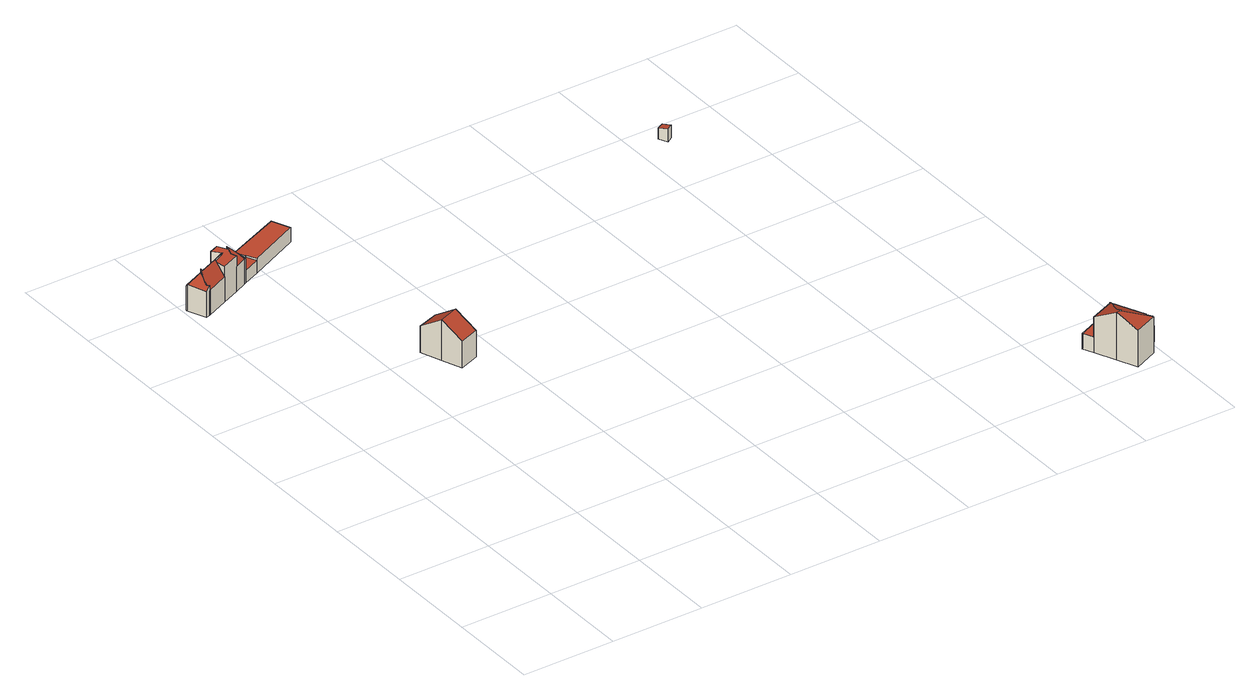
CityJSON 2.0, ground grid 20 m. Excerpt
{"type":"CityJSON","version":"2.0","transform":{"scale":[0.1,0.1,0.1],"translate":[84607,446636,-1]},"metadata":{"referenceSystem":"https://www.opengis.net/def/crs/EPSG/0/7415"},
"CityObjects":{
"building1":{"type":"Building","attributes":{"b3_bag_bag_overlap":0,"b3_bouwlagen":3,"b3_dak_type":"slanted","b3_h_dak_50p":3.06,"b3_h_dak_70p":6.43,"b3_h_dak_max":8.25,"b3_h_dak_min":2.54,"b3_h_maaiveld":-0.148,"b3_kas_warenhuis":false,"b3_mutatie_ahn3_ahn4":false,"b3_opp_buitenmuur":156.65,"b3_opp_dak_plat":79.75,"b3_opp_dak_schuin":78.61,"b3_opp_grond":128.08,"b3_opp_scheidingsmuur":188.68,"b3_reconstructie_onvolledig":false,"b3_rmse_lod12":2.62,"b3_rmse_lod13":0.883,"b3_rmse_lod22":0.222,"b3_val3dity_lod12":"[]","b3_val3dity_lod13":"[]","b3_val3dity_lod22":"[]","b3_volume_lod12":848.85,"b3_volume_lod13":699.45,"b3_volume_lod22":639.93,"geconstateerd":false,"oorspronkelijkbouwjaar":1910,"status":"Pand in gebruik"},"children":["building1-1"]},
"building1-1":{"type":"BuildingPart","parents":["building1"],"geometry":[{"type":"Solid","lod":"2.2","boundaries":[[[[0,1,2,3,4,5,6,7,8,9,10,11,12,13,14,15,16,17,18,19,20,21]],[[22,21,20,23]],[[24,0,21,22,25]],[[26,12,11,27,28]],[[28,27,29,30]],[[31,2,1,32]],[[33,14,13,34]],[[34,13,12,26]],[[35,36,37]],[[38,39,37]],[[40,41,42]],[[43,10,9,44]],[[45,6,5,46]],[[44,9,8,47]],[[48,3,2,31]],[[23,20,19,49]],[[50,47,8,7,51]],[[27,11,10,43]],[[52,53,17,16,54,55]],[[56,18,17,53]],[[57,4,3,48]],[[58,59,60]],[[49,61,60]],[[59,58,41,40]],[[62,45,63]],[[51,7,6,45,62]],[[61,49,19,18,56,64]],[[30,29,65,66]],[[66,65,15,14,33]],[[67,68,69]],[[70,71,69]],[[68,67,72]],[[25,22,71,70]],[[54,16,15,65]],[[46,73,74]],[[53,52,75]],[[73,46,5,4,57,76]],[[76,57,42]],[[64,56,36,35]],[[77,78,79]],[[80,81,47,50]],[[78,77,39,38]],[[32,1,0,24]],[[55,54,81,80]],[[66,33,34,26,28,30]],[[71,22,23,49,60,59,72,67,69]],[[79,63,45,46,74,77]],[[32,68,72,59,40,42,57,48,31]],[[36,56,53,75,38,37]],[[39,77,74,73,76,42,41,58,60,61,64,35,37]],[[55,80,50,51,62,63,79,78,38,75,52]],[[32,24,25,70,69,68]],[[81,54,65,29,27,43,44,47]]]],"semantics":{"surfaces":[{"type":"GroundSurface"},{"type":"WallSurface","on_footprint_edge":true},{"type":"WallSurface","on_footprint_edge":false},{"type":"RoofSurface"}],"values":[[0,1,1,1,2,1,1,1,2,2,2,1,1,1,1,1,1,1,1,1,1,2,2,2,2,1,1,2,1,2,2,2,2,1,2,2,1,2,2,2,2,2,1,2,3,3,3,3,3,3,3,3,3]]}}]},
"building2":{"type":"Building","attributes":{"b3_bag_bag_overlap":0,"b3_bouwlagen":3,"b3_dak_type":"slanted","b3_h_dak_50p":7.56,"b3_h_dak_70p":8.19,"b3_h_dak_max":9.05,"b3_h_dak_min":5.89,"b3_h_maaiveld":0.221,"b3_kas_warenhuis":false,"b3_mutatie_ahn3_ahn4":false,"b3_opp_buitenmuur":120.8,"b3_opp_dak_plat":0,"b3_opp_dak_schuin":51.52,"b3_opp_grond":43,"b3_opp_scheidingsmuur":68,"b3_reconstructie_onvolledig":false,"b3_rmse_lod12":1.04,"b3_rmse_lod13":1.04,"b3_rmse_lod22":0.0275,"b3_val3dity_lod12":"[]","b3_val3dity_lod13":"[]","b3_val3dity_lod22":"[]","b3_volume_lod12":338.7,"b3_volume_lod13":338.7,"b3_volume_lod22":312.88,"geconstateerd":false,"oorspronkelijkbouwjaar":1981,"status":"Pand in gebruik"},"children":["building2-1"]},
"building2-1":{"type":"BuildingPart","parents":["building2"],"geometry":[{"type":"Solid","lod":"2.2","boundaries":[[[[82,83,84,85,86,87]],[[88,85,84,89]],[[89,84,83,90]],[[91,82,87,92]],[[93,86,85,88]],[[92,87,86,93]],[[90,83,82,91]],[[93,88,89,90]],[[90,91,92,93]]]],"semantics":{"surfaces":[{"type":"GroundSurface"},{"type":"WallSurface","on_footprint_edge":true},{"type":"RoofSurface"}],"values":[[0,1,1,1,1,1,1,2,2]]}}]},
"building3":{"type":"Building","attributes":{"b3_bag_bag_overlap":0,"b3_bouwlagen":3,"b3_dak_type":"slanted","b3_h_dak_50p":8.61,"b3_h_dak_70p":9.24,"b3_h_dak_max":10.97,"b3_h_dak_min":3.89,"b3_h_maaiveld":0.692,"b3_kas_warenhuis":false,"b3_mutatie_ahn3_ahn4":false,"b3_opp_buitenmuur":165.03,"b3_opp_dak_plat":51.38,"b3_opp_dak_schuin":63.5,"b3_opp_grond":99.21,"b3_opp_scheidingsmuur":129.53,"b3_reconstructie_onvolledig":false,"b3_rmse_lod12":3.23,"b3_rmse_lod13":0.643,"b3_rmse_lod22":0.0993,"b3_val3dity_lod12":"[]","b3_val3dity_lod13":"[]","b3_val3dity_lod22":"[]","b3_volume_lod12":845.01,"b3_volume_lod13":657.83,"b3_volume_lod22":636.99,"geconstateerd":false,"oorspronkelijkbouwjaar":2000,"status":"Pand in gebruik"},"children":["building3-1"]},
"building3-1":{"type":"BuildingPart","parents":["building3"],"geometry":[{"type":"Solid","lod":"2.2","boundaries":[[[[94,95,96,97,98,99,100,101,102,103,104]],[[105,98,97,106]],[[107,95,94,108]],[[109,102,101,110]],[[111,103,102,109]],[[106,97,96,112]],[[113,114,112,115]],[[116,99,98,105]],[[117,100,99,116]],[[108,94,104,118]],[[110,101,100,117,119]],[[115,112,96,95,107]],[[118,104,103,111]],[[120,121,114,113]],[[122,123,124]],[[123,122,125]],[[119,117,121,120]],[[122,124,107,108,118,111]],[[123,125,113,115,107,124]],[[119,120,113,125,122,111,109,110]],[[121,117,116,105,106,112,114]]]],"semantics":{"surfaces":[{"type":"GroundSurface"},{"type":"WallSurface","on_footprint_edge":true},{"type":"WallSurface","on_footprint_edge":false},{"type":"RoofSurface"}],"values":[[0,1,1,1,1,1,2,1,1,1,1,1,1,2,2,2,2,3,3,3,3]]}}]},
"building4":{"type":"Building","attributes":{"b3_bag_bag_overlap":0,"b3_dak_type":"horizontal","b3_h_dak_50p":2.51,"b3_h_dak_70p":2.57,"b3_h_dak_max":2.71,"b3_h_dak_min":2.27,"b3_h_maaiveld":-0.116,"b3_kas_warenhuis":false,"b3_mutatie_ahn3_ahn4":false,"b3_opp_buitenmuur":13.17,"b3_opp_dak_plat":0,"b3_opp_dak_schuin":3.02,"b3_opp_grond":2.99,"b3_opp_scheidingsmuur":5.21,"b3_reconstructie_onvolledig":false,"b3_rmse_lod12":0.116,"b3_rmse_lod13":0.116,"b3_rmse_lod22":0.0416,"b3_val3dity_lod12":"[]","b3_val3dity_lod13":"[]","b3_val3dity_lod22":"[]","b3_volume_lod12":8.06,"b3_volume_lod13":8.06,"b3_volume_lod22":7.87,"geconstateerd":false,"oorspronkelijkbouwjaar":1981,"status":"Pand in gebruik"},"children":["building4-1"]},
"building4-1":{"type":"BuildingPart","parents":["building4"],"geometry":[{"type":"Solid","lod":"2.2","boundaries":[[[[126,127,128,129]],[[130,128,127,131]],[[132,129,128,130]],[[133,126,129,132]],[[131,127,126,133]],[[131,133,132,130]]]],"semantics":{"surfaces":[{"type":"GroundSurface"},{"type":"WallSurface","on_footprint_edge":true},{"type":"RoofSurface"}],"values":[[0,1,1,1,1,2]]}}]}
},
"vertices":[
[26,1139,9],[10,1179,9],[9,1182,9],[19,1186,9],[90,1218,9],[110,1227,9],[130,1235,9],[133,1237,9],[141,1219,9],[142,1216,9],[175,1231,9],[178,1232,9],[168,1253,9],[285,1302,9],[302,1263,9],[190,1212,9],[152,1195,9],[150,1194,9],[122,1181,9],[84,1164,9],[36,1143,9],[34,1142,9],[34,1142,63],[36,1143,63],[26,1139,65],[34,1142,75],[168,1253,40],[178,1232,36],[178,1232,40],[179,1233,36],[179,1233,40],[9,1182,62],[10,1179,66],[302,1263,40],[285,1302,40],[117,1193,88],[117,1193,79],[120,1202,88],[122,1207,92],[122,1207,88],[99,1197,92],[99,1197,88],[106,1203,88],[175,1231,36],[142,1216,36],[130,1235,63],[110,1227,63],[141,1219,36],[19,1186,62],[84,1164,63],[141,1219,62],[133,1237,62],[150,1194,66],[150,1194,63],[152,1195,36],[152,1195,62],[122,1181,63],[90,1218,63],[78,1187,88],[78,1187,92],[79,1184,88],[84,1164,87],[130,1235,66],[131,1233,66],[122,1181,87],[190,1212,36],[190,1212,40],[34,1170,96],[34,1170,88],[32,1154,78],[31,1147,74],[31,1147,71],[38,1169,92],[110,1227,88],[120,1210,88],[142,1199,73],[90,1218,89],[120,1209,88],[120,1209,93],[123,1211,88],[139,1218,65],[139,1218,36],
[321,827,12],[336,783,12],[352,739,12],[309,724,12],[293,767,12],[277,812,12],[309,724,70],[352,739,70],[336,783,100],[321,827,70],[277,812,69],[293,767,100],
[1327,5,17],[1308,48,17],[1288,93,17],[1278,115,17],[1358,150,17],[1400,58,17],[1373,46,17],[1371,45,17],[1377,31,17],[1375,30,17],[1378,28,17],[1358,150,51],[1278,115,51],[1308,48,120],[1327,5,97],[1377,31,96],[1371,45,95],[1375,30,97],[1288,93,51],[1342,116,94],[1342,116,51],[1288,93,94],[1400,58,52],[1373,46,51],[1378,28,96],[1373,46,94],[1343,120,92],[1343,120,51],[1320,50,118],[1320,50,121],[1315,51,119],[1322,67,113],
[1072,1170,9],[1081,1153,9],[1068,1145,9],[1058,1163,9],[1068,1145,37],[1081,1153,37],[1058,1163,34],[1072,1170,34]
]}
